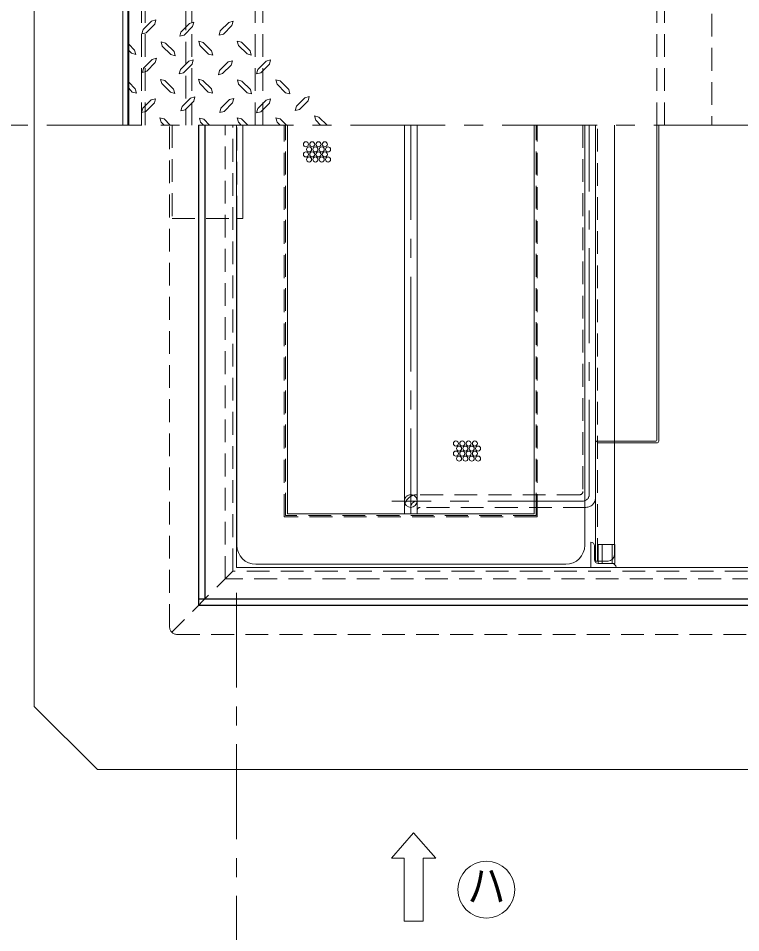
# Model space of a CAD drawing. Units: millimetres at full size, sheet at 1:15; details may follow other scales. Extents: x -3171 to 2904, y -2098 to 2117.
# Drawn here: x -2581 to -2010, y 663 to 1387 of the extents above; entities that cross this region are included whole.
import ezdxf
from ezdxf.enums import TextEntityAlignment as Align

# ---------------------------------------------------------------- set-up
doc = ezdxf.new("R2010")
doc.units = ezdxf.units.MM
doc.header["$LTSCALE"] = 15
doc.linetypes.add('CHAIN1', pattern=[8, 5, -1, 1, -1])
doc.linetypes.add('DASHED1', pattern=[1.8, 1.2, -0.6])
doc.layers.add('0-6_補助線', color=4, linetype='Continuous', lineweight=9)
doc.styles.add('ＭＳ ゴシック', font='')
doc.styles.get('ＭＳ ゴシック').set_extended_font_data('MS Gothic')

msp = doc.modelspace()

# ---------------------------------------------------------------- linework, layer by layer
at = {"layer": '0-6_補助線'}
for p, q in [((-2568.38, 1762.05), (-2568.38, 1302.05)), ((-2475.68, 1384.37), (-2482.32, 1377.61)), ((-2475.68, 1384.37), (-2472.25, 1385.22)), ((-2473.11, 1381.9), (-2472.25, 1385.22)), ((-2445.56, 1382.44), (-2452.31, 1375.68)), ((-2445.56, 1382.44), (-2442.13, 1383.4)), ((-2443.09, 1379.97), (-2442.13, 1383.4)), ((-2414.47, 1383.29), (-2421.23, 1376.54)), ((-2414.47, 1383.29), (-2411.04, 1384.26)), ((-2412.01, 1380.83), (-2411.04, 1384.26)), ((-2473.11, 1381.9), (-2479.86, 1375.04)), ((-2453.28, 1372.36), (-2452.31, 1375.68)), ((-2443.09, 1379.97), (-2449.85, 1373.22)), ((-2422.09, 1373.11), (-2421.23, 1376.54)), ((-2412.01, 1380.83), (-2418.76, 1374.08)), ((-2449.85, 1373.22), (-2453.28, 1372.36)), ((-2418.76, 1374.08), (-2422.09, 1373.11)), ((-2489.08, 1361.43), (-2493.63, 1365.98)), ((-2491.54, 1358.85), (-2493.63, 1360.94)), ((-2489.08, 1361.43), (-2488.11, 1358)), ((-2460.24, 1357.78), (-2467.1, 1364.54)), ((-2457.78, 1360.25), (-2464.53, 1367)), ((-2430.55, 1358.21), (-2437.31, 1364.96)), ((-2428.09, 1360.68), (-2434.84, 1367.43)), ((-2428.09, 1360.68), (-2427.12, 1357.25)), ((-2400.11, 1358.32), (-2406.97, 1365.07)), ((-2397.65, 1360.78), (-2404.4, 1367.54)), ((-2397.65, 1360.78), (-2396.79, 1357.35)), ((-2491.54, 1358.85), (-2488.11, 1358)), ((-2475.14, 1353.92), (-2481.9, 1347.17)), ((-2475.14, 1353.92), (-2471.71, 1354.89)), ((-2472.68, 1351.46), (-2471.71, 1354.89)), ((-2460.24, 1357.78), (-2456.92, 1356.82)), ((-2457.78, 1360.25), (-2456.92, 1356.82)), ((-2446.1, 1352.75), (-2442.67, 1353.6)), ((-2443.52, 1350.28), (-2442.67, 1353.6)), ((-2430.55, 1358.21), (-2427.12, 1357.25)), ((-2400.11, 1358.32), (-2396.79, 1357.35)), ((-2384.89, 1352.75), (-2381.46, 1353.6)), ((-2382.43, 1350.28), (-2381.46, 1353.6)), ((-2482.75, 1343.74), (-2481.9, 1347.17)), ((-2472.68, 1351.46), (-2479.43, 1344.71)), ((-2446.1, 1352.75), (-2452.74, 1345.99)), ((-2443.52, 1350.28), (-2450.28, 1343.42)), ((-2415.12, 1351.99), (-2421.87, 1345.24)), ((-2415.12, 1351.99), (-2411.69, 1352.96)), ((-2412.65, 1349.53), (-2411.69, 1352.96)), ((-2384.89, 1352.75), (-2391.64, 1345.99)), ((-2382.43, 1350.28), (-2389.18, 1343.42)), ((-2479.43, 1344.71), (-2482.75, 1343.74)), ((-2422.73, 1341.81), (-2421.87, 1345.24)), ((-2488.43, 1330.77), (-2493.63, 1335.97)), ((-2460.67, 1328.09), (-2467.43, 1334.84)), ((-2458.21, 1330.56), (-2464.96, 1337.31)), ((-2430.77, 1328.2), (-2437.52, 1334.95)), ((-2428.3, 1330.77), (-2434.95, 1337.42)), ((-2399.9, 1327.66), (-2406.76, 1334.42)), ((-2397.43, 1330.13), (-2404.18, 1336.88)), ((-2369.56, 1327.66), (-2376.32, 1334.52)), ((-2367.1, 1330.24), (-2373.85, 1336.99)), ((-2490.9, 1328.2), (-2493.63, 1331.32)), ((-2490.9, 1328.2), (-2487.47, 1327.34)), ((-2488.43, 1330.77), (-2487.47, 1327.34)), ((-2460.67, 1328.09), (-2457.24, 1327.13)), ((-2458.21, 1330.56), (-2457.24, 1327.13)), ((-2444.7, 1323.48), (-2441.27, 1324.34)), ((-2442.13, 1321.02), (-2441.27, 1324.34)), ((-2430.77, 1328.2), (-2427.34, 1327.34)), ((-2428.3, 1330.77), (-2427.34, 1327.34)), ((-2399.9, 1327.66), (-2396.57, 1326.7)), ((-2397.43, 1330.13), (-2396.57, 1326.7)), ((-2369.56, 1327.66), (-2366.24, 1326.81)), ((-2367.1, 1330.24), (-2366.24, 1326.81)), ((-2354.34, 1323.7), (-2350.91, 1324.55)), ((-2351.77, 1321.23), (-2350.91, 1324.55)), ((-2475.79, 1322.09), (-2482.54, 1315.34)), ((-2473.32, 1319.62), (-2480.07, 1312.76)), ((-2475.79, 1322.09), (-2472.36, 1322.95)), ((-2473.32, 1319.62), (-2472.36, 1322.95)), ((-2444.7, 1323.48), (-2451.45, 1316.73)), ((-2442.13, 1321.02), (-2448.99, 1314.16)), ((-2413.94, 1322.2), (-2420.69, 1315.44)), ((-2411.47, 1319.73), (-2418.23, 1312.87)), ((-2413.94, 1322.2), (-2410.51, 1323.05)), ((-2411.47, 1319.73), (-2410.51, 1323.05)), ((-2385, 1321.88), (-2391.64, 1315.12)), ((-2382.43, 1319.41), (-2389.18, 1312.55)), ((-2385, 1321.88), (-2381.57, 1322.73)), ((-2382.43, 1319.41), (-2381.57, 1322.73)), ((-2361.95, 1313.51), (-2361.1, 1316.94)), ((-2354.34, 1323.7), (-2361.1, 1316.94)), ((-2351.77, 1321.23), (-2358.63, 1314.37)), ((-2421.55, 1312.01), (-2420.69, 1315.44)), ((-2418.23, 1312.87), (-2421.55, 1312.01)), ((-2392.61, 1311.69), (-2391.64, 1315.12)), ((-2389.18, 1312.55), (-2392.61, 1311.69)), ((-2358.63, 1314.37), (-2361.95, 1313.51)), ((-2465.71, 1302.05), (-2468.07, 1304.4)), ((-2460.78, 1302.05), (-2465.6, 1306.87)), ((-2434.63, 1302.05), (-2436.88, 1304.3)), ((-2429.77, 1302.05), (-2434.3, 1306.76)), ((-2399.58, 1302.05), (-2404.4, 1306.87)), ((-2369.03, 1302.05), (-2373.85, 1306.87)), ((-2336.82, 1302.05), (-2343.3, 1308.37)), ((-2368.13, 994.55), (-2368.13, 1302.05)), ((-2173.13, 994.55), (-2173.13, 1302.05)), ((-2133.13, 969.55), (-2133.13, 1302.05)), ((-2076.13, 1302.05), (-2076.13, 1052.8)), ((-2074.63, 1302.05), (-2074.63, 1052.05)), ((-2408.13, 969.55), (-2408.13, 1228.05)), ((-2076.88, 1052.05), (-2109.63, 1052.05)), ((-2076.13, 1050.55), (-2109.63, 1050.55)), ((-2173.13, 994.55), (-2368.13, 994.55)), ((-2122.38, 957.05), (-2122.38, 955.05)), ((-2393.13, 954.55), (-2148.13, 954.55))]:
    msp.add_line(p, q, dxfattribs=at)
at = {"layer": '0-6_補助線', "color": 7, "lineweight": 18}
for p, q in [((-2498.38, 1742.05), (-2498.38, 1302.05)), ((-2494.38, 1738.05), (-2494.38, 1302.05)), ((-2568.38, 1302.05), (-2568.38, 842.05)), ((-2403.38, 1302.05), (-2403.38, 1228.05)), ((-2275.63, 1004.55), (-2275.63, 1302.05)), ((-2265.63, 1004.55), (-2265.63, 1302.05)), ((-2124.63, 957.05), (-2124.63, 1302.05)), ((-2109.63, 1302.05), (-2109.63, 962.05)), ((-2408.38, 1228.05), (-2403.38, 1228.05)), ((-2275.63, 1004.55), (-2275.63, 994.55)), ((-2265.63, 1004.55), (-2265.63, 994.55)), ((-2128.38, 972.05), (-2128.38, 952.05)), ((-2109.63, 970.05), (-2109.26, 970.05)), ((-2109.26, 955.05), (-2109.26, 970.05)), ((-2125.38, 958.05), (-2125.38, 969.05)), ((-2114.63, 957.05), (-2124.63, 957.05)), ((-2111.38, 955.05), (-2111.38, 958.25)), ((-2122.38, 955.05), (-2109.26, 955.05)), ((-2568.38, 842.05), (-2518.38, 792.05)), ((-898.38, 792.05), (-2518.38, 792.05)), ((-2268.38, 742.05), (-2285.88, 722.05)), ((-2268.38, 742.05), (-2250.88, 722.05)), ((-2285.88, 722.05), (-2275.88, 722.05)), ((-2275.88, 722.05), (-2275.88, 672.05)), ((-2260.88, 722.05), (-2260.88, 672.05)), ((-2260.88, 722.05), (-2250.88, 722.05)), ((-2275.88, 672.05), (-2260.88, 672.05))]:
    msp.add_line(p, q, dxfattribs=at)
at = {"layer": '0-6_補助線', "color": 5, "lineweight": 25}
for p, q in [((-2493.63, 1302.05), (-2493.63, 1737.05)), ((-2438.38, 1302.05), (-2438.38, 922.05)), ((-2433.38, 1302.05), (-2433.38, 927.05)), ((-2438.38, 927.05), (-978.38, 927.05)), ((-2438.38, 922.05), (-978.38, 922.05))]:
    msp.add_line(p, q, dxfattribs=at)
at = {"layer": '0-6_補助線', "color": 7, "linetype": 'DASHED1', "lineweight": 18}
for p, q in [((-2483.63, 1302.05), (-2483.63, 1725.45)), ((-2443.63, 1302.05), (-2443.63, 1687.05)), ((-2393.63, 1302.05), (-2393.63, 1687.05)), ((-2387.63, 1302.05), (-2387.63, 1687.05)), ((-2076.13, 1302.05), (-2076.13, 1687.05)), ((-2070.13, 1302.05), (-2070.13, 1687.05)), ((-2032.63, 1687.05), (-2032.63, 1302.05))]:
    msp.add_line(p, q, dxfattribs=at)
at = {"layer": '0-6_補助線', "linetype": 'DASHED1'}
for p, q in [((-2480.63, 1302.05), (-2480.63, 1724.05)), ((-2448.38, 1692.05), (-2448.38, 1302.05)), ((-2461.38, 905.05), (-2461.38, 1302.05)), ((-2459.38, 1302.05), (-2459.38, 1228.05)), ((-2417.38, 943.05), (-2417.38, 1302.05)), ((-2411.38, 949.05), (-2411.38, 1302.05)), ((-2408.13, 1228.05), (-2408.13, 1302.05)), ((-2370.63, 992.05), (-2370.63, 1302.05)), ((-2369.63, 993.05), (-2369.63, 1302.05)), ((-2171.63, 993.05), (-2171.63, 1302.05)), ((-2170.63, 992.05), (-2170.63, 1302.05)), ((-2134.63, 1302.05), (-2134.63, 1012.05)), ((-2123.13, 957.05), (-2123.13, 1302.05)), ((-2459.38, 1228.05), (-2408.38, 1228.05)), ((-2123.13, 1052.05), (-2109.63, 1052.05)), ((-2122.38, 1050.55), (-2109.63, 1050.55)), ((-2137.13, 1009.55), (-2265.63, 1009.55)), ((-2132.13, 999.55), (-2263.13, 999.55)), ((-2170.63, 992.05), (-2370.63, 992.05)), ((-2171.63, 993.05), (-2369.63, 993.05)), ((-2109.63, 970.05), (-2122.38, 970.05)), ((-2122.38, 970.05), (-2122.38, 957.05)), ((-2119.38, 970.05), (-2119.38, 955.05)), ((-2111.38, 958.25), (-2111.38, 970.05)), ((-2411.38, 949.05), (-2459.63, 900.8)), ((-1005.38, 949.05), (-2411.38, 949.05)), ((-999.38, 943.05), (-2417.38, 943.05)), ((-2455.38, 899.05), (-961.38, 899.05))]:
    msp.add_line(p, q, dxfattribs=at)
at = {"layer": '0-6_補助線', "linetype": 'CHAIN1'}
for p, q in [((-2918.38, 1302.05), (-448.38, 1302.05)), ((-2270.63, 1302.05), (-2270.63, 994.55)), ((-2129.63, 1009.55), (-2129.63, 1302.05)), ((-2134.63, 1004.55), (-2285.63, 1004.55)), ((-2408.38, 932.05), (-2408.38, 622.05))]:
    msp.add_line(p, q, dxfattribs=at)
at = {"layer": '0-6_補助線'}
for points in [[(-2479.86, 1375.04), (-2483.29, 1374.18), (-2482.32, 1377.61)], [(-2467.1, 1364.54), (-2467.96, 1367.97), (-2464.53, 1367)], [(-2437.31, 1364.96), (-2438.27, 1368.39), (-2434.84, 1367.43)], [(-2406.97, 1365.07), (-2407.83, 1368.39), (-2404.4, 1367.54)], [(-2450.28, 1343.42), (-2453.71, 1342.56), (-2452.74, 1345.99)], [(-2412.65, 1349.53), (-2419.41, 1342.78), (-2422.73, 1341.81)], [(-2389.18, 1343.42), (-2392.5, 1342.56), (-2391.64, 1345.99)], [(-2467.43, 1334.84), (-2468.39, 1338.17), (-2464.96, 1337.31)], [(-2437.52, 1334.95), (-2438.38, 1338.38), (-2434.95, 1337.42)], [(-2406.76, 1334.42), (-2407.61, 1337.74), (-2404.18, 1336.88)], [(-2376.32, 1334.52), (-2377.28, 1337.85), (-2373.85, 1336.99)], [(-2480.07, 1312.76), (-2483.5, 1311.91), (-2482.54, 1315.34)], [(-2448.99, 1314.16), (-2452.31, 1313.3), (-2451.45, 1316.73)], [(-2468.07, 1304.4), (-2469.03, 1307.83), (-2465.6, 1306.87)], [(-2436.88, 1304.3), (-2437.73, 1307.62), (-2434.3, 1306.76)], [(-2404.61, 1302.05), (-2406.97, 1304.4), (-2407.83, 1307.83), (-2404.4, 1306.87)], [(-2373.96, 1302.05), (-2376.32, 1304.4), (-2377.28, 1307.73), (-2373.85, 1306.87)], [(-2341.91, 1302.05), (-2345.77, 1305.9), (-2346.73, 1309.33), (-2343.3, 1308.37)]]:
    msp.add_lwpolyline(points, dxfattribs=at)
at = {"layer": '0-6_補助線', "color": 7, "lineweight": 18}
msp.add_lwpolyline([(-1008.38, 952.05), (-2408.38, 952.05), (-2408.38, 1302.05)], dxfattribs=at)
at = {"layer": '0-6_補助線'}
for centre in [(-2353.58, 1286.83), (-2348.58, 1286.83), (-2343.58, 1286.83), (-2338.58, 1286.83), (-2353.58, 1278.83), (-2351.08, 1282.83), (-2348.58, 1278.83), (-2346.08, 1282.83), (-2343.58, 1278.83), (-2341.08, 1282.83), (-2338.58, 1278.83), (-2336.08, 1282.83), (-2351.08, 1274.83), (-2346.08, 1274.83), (-2341.08, 1274.83), (-2336.08, 1274.83), (-2234.97, 1050.1), (-2229.97, 1050.1), (-2224.97, 1050.1), (-2219.97, 1050.1), (-2234.97, 1042.1), (-2232.47, 1046.1), (-2229.97, 1042.1), (-2227.47, 1046.1), (-2224.97, 1042.1), (-2222.47, 1046.1), (-2219.97, 1042.1), (-2217.47, 1046.1), (-2232.47, 1038.1), (-2227.47, 1038.1), (-2222.47, 1038.1), (-2217.47, 1038.1)]:
    msp.add_circle(centre, 2, dxfattribs=at)
at = {"layer": '0-6_補助線', "color": 7, "lineweight": 18}
msp.add_circle((-2210.88, 697.05), 22.5, dxfattribs=at)
at = {"layer": '0-6_補助線', "linetype": 'DASHED1'}
for centre, radius, start, end in [((-2123.13, 1050.55), 1.5, 90, 180), ((-2122.38, 1049.8), 0.75, 90, 180), ((-2265.63, 999.55), 10, 90, 180), ((-2137.13, 1012.05), 2.5, 270, 0), ((-2132.13, 1007.05), 7.5, 270, 0), ((-2263.13, 997.05), 2.5, 90, 180), ((-2455.38, 905.05), 6, 180, 270)]:
    msp.add_arc(centre, radius, start, end, dxfattribs=at)
at = {"layer": '0-6_補助線'}
for centre, radius, start, end in [((-2076.88, 1052.8), 0.75, 270, 0), ((-2076.13, 1052.05), 1.5, 270, 0), ((-2393.13, 969.55), 15, 180, 270), ((-2148.13, 969.55), 15, 270, 0)]:
    msp.add_arc(centre, radius, start, end, dxfattribs=at)
at = {"layer": '0-6_補助線', "color": 7, "linetype": 'DASHED1', "lineweight": 18}
msp.add_arc((-2270.63, 1004.55), 5, 0, 180, dxfattribs=at)
at = {"layer": '0-6_補助線', "linetype": 'CHAIN1'}
for centre, start, end in [((-2134.63, 1009.55), 270, 0), ((-2265.63, 999.55), 90, 180)]:
    msp.add_arc(centre, 5, start, end, dxfattribs=at)
at = {"layer": '0-6_補助線', "color": 7, "lineweight": 18}
for centre, radius, start, end in [((-2270.63, 1004.55), 5, 180, 0), ((-2128.38, 969.05), 3, 0, 90), ((-2122.38, 958.05), 3, 180, 270), ((-2114.63, 962.05), 5, 270, 0), ((-2111.38, 952.05), 3, 0, 90)]:
    msp.add_arc(centre, radius, start, end, dxfattribs=at)

# ---------------------------------------------------------------- texts
at = {"layer": '0-6_補助線', "color": 7, "style": 'ＭＳ ゴシック', "width": 0.8}
msp.add_text('ハ', height=27.49, dxfattribs=at).set_placement((-2225.88, 678.3), align=Align.BOTTOM_LEFT)

doc.saveas('drawing.dxf')
